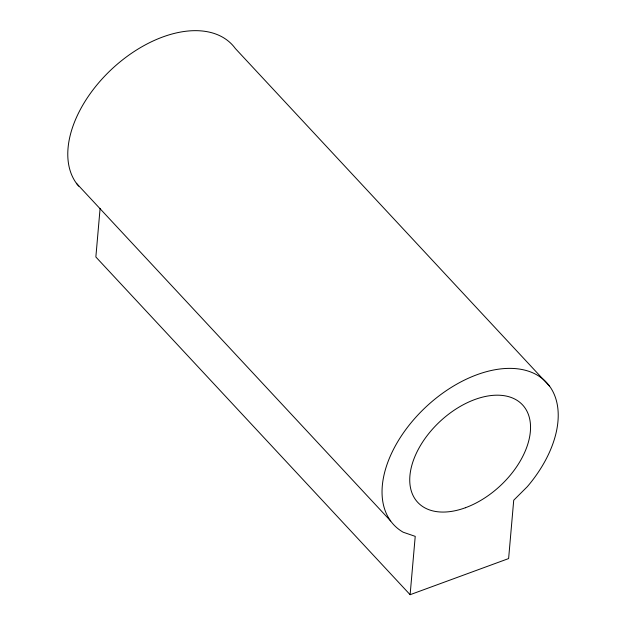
<?xml version="1.0" encoding="UTF-8"?>
<svg xmlns="http://www.w3.org/2000/svg" width="626" height="626" viewBox="0 0 626 626"><rect width="100%" height="100%" fill="white"/><g stroke="black" fill="none" stroke-linecap="round" stroke-linejoin="round"><path stroke-width="0.94" d="M100.105 208.356L95.856 256.981L410.116 594.7L508.617 558.572L513.727 500.221L527.327 486.668A104.37 64.275 -42.9 0 0 537.092 375.021A104.37 64.275 -42.9 0 0 412.933 420.562A104.37 64.275 -42.9 0 0 403.167 532.21L415.226 536.357L410.116 594.7M549.62 386.25L235.353 48.531A104.37 64.275 -42.9 0 0 115.669 65.597A104.37 64.275 -42.9 0 0 78.712 186.165M76.38 183.254L390.647 520.973M465.4 507.741A71.56 44.07 -42.9 0 0 524.635 407.424A71.56 44.07 -42.9 0 0 420.367 445.673A71.56 44.07 -42.9 0 0 465.4 507.741"/></g></svg>
